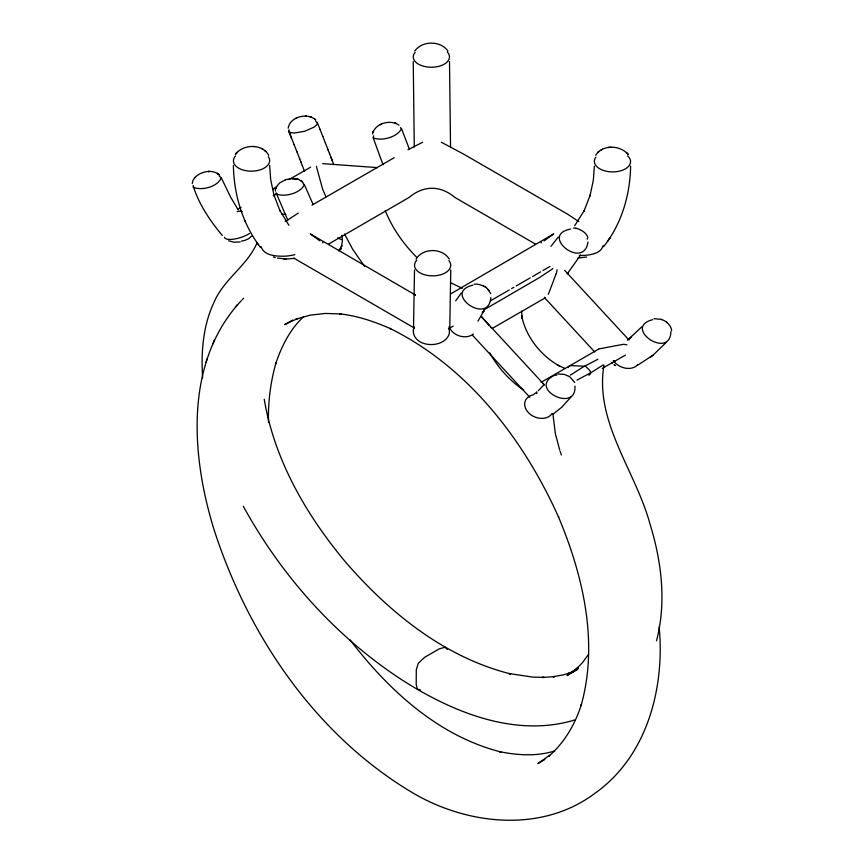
<?xml version="1.0" encoding="UTF-8"?>
<svg xmlns="http://www.w3.org/2000/svg" width="864" height="864" viewBox="0 0 864 864"><rect width="100%" height="100%" fill="white"/><g stroke="black" fill="none" stroke-linecap="round" stroke-linejoin="round"><path stroke-width="1.3" d="M414.504 269.989L413.554 326.57M450.76 269.989L449.809 326.57M521.608 311.18L522.18 318.416L522.04 317.585C526.662 337.586 540.616 354.953 558.144 365.321L557.204 364.813L560.077 366.358M630.612 166.126C630.148 194.843 621.616 224.068 603.547 246.715M594.378 166.147L593.341 180.252L589.928 196.139L590.231 195.07L583.967 211.237L584.485 210.2L574.679 225.709M275.454 190.015L275.432 191.117M288.198 128.164C289.883 116.618 307.627 112.298 315.673 119.945L314.982 119.243M541.21 242.849L541.274 241.585M316.624 166.298L316.602 166.536A6.782 1.285 67.8 0 0 316.602 166.763M192.24 183.557L192.931 180.457L194.962 177.433M536.771 393.552L536.9 391.835M557.042 269.73L556.891 271.015A6.329 1.814 -71.7 0 1 556.837 271.404L556.826 271.426A2.765 0.788 -71.7 0 1 556.513 272.722L556.049 273.974M372.524 134.017C374.76 123.239 390.593 119.048 399.028 125.183M603.018 245.668C601.322 252.86 592.531 254.513 586.289 255.247A27.788 16.027 0.7 0 1 580.468 255.398L579.28 255.355M241.304 300.661C184.086 361.789 191.063 455.684 214.175 530.021C248.108 634.867 314.258 733.007 409.525 790.938C464.789 824.969 541.231 833.987 595.382 792.979C647.341 755.968 664.988 687.658 659.146 626.724M276.08 192.812L287.831 220.19M656.5 640.818C666.652 602.251 661.543 561.168 649.858 523.53C635.591 471.118 594.367 421.87 603.958 365.234M372.838 132.278L373.183 131.35M555.995 274.126L549.526 291.276M212.846 343.958L214.38 339.908M205.934 362.383L207.392 358.528M549.364 291.686L548.543 293.695A3.488 0.994 -71.7 0 1 548.251 294.289M477.943 321.17L483.851 310.964M257.018 242.946C247.277 265.734 223.733 279.169 214.067 302.216C202.932 325.706 200.934 352.393 202.64 378.011M193.126 185.458C198.31 203.515 210.114 220.849 222.296 235.44M289.04 129.719L288.792 131.198L291.6 138.251M276.361 186.872L279.558 183.017L285.606 179.712M595.717 155.228C602.543 144.342 620.363 144.968 628.128 154.494L626.616 152.798L628.128 154.494M416.027 259.114C422.939 247.73 442.336 247.73 449.248 259.114M588.535 654.361L582.466 662.677L575.921 669.384L578.286 667.3L567.022 675.616L577.908 668.66L569.83 673.477L577.206 669.622L568.674 673.348L572.875 672.008L563.047 674.935L552.874 676.728L554.936 676.577L542.138 677.495L544.147 677.354L532.85 677.106L508.95 673.542L510.635 673.909C444.582 657.374 389.275 612.576 345.47 561.956C306.364 515.171 274.428 460.026 264.244 399.244M567.788 272.992L567.194 273.942L580.565 255.107M455.674 300.823L461.29 293.036M414.752 51.052C422.064 40.478 440.662 40.478 447.973 51.052M609.282 238.874L609.952 237.892L607.478 241.51M373.702 135.767L373.172 137.754L383.022 164.765M236.153 153.425L236.747 152.723L235.354 154.483C242.86 143.975 262.321 143.327 268.682 155.315M550.984 246.326L558.263 237.049M570.78 397.267L561.881 407.117L553.068 414.18M543.748 384.923L538.337 390.679M568.037 367.535L569.635 365.872A5.346 3.089 60 0 1 570.197 365.602L585.166 366.25A2.214 1.274 60 0 1 585.835 366.595C587.963 368.809 593.536 372.611 588.924 375.268M276.75 186.7L273.326 188.676L273.154 189.67M641.822 326.797L628.582 339.25L631.552 336.949L630.601 337.684M665.928 342.662L653.065 355.18L637.276 365.45M194.724 177.671C200.794 171.331 212.436 168.772 219.424 174.96M236.099 306.094L237.546 304.582M242.168 299.754L243.637 298.231M303.826 316.483C290.002 329.162 281.47 346.486 275.594 364.057L276.059 362.686C270.454 382.093 267.98 402.354 268.477 422.528M570.348 375.17L582.682 367.232L597.866 359.284M603.234 364.943L591.408 372.416L576.936 380.128M536.512 392.332L533.747 394.448M285.206 221.594L298.307 213.073M473.418 334.044C465.523 339.973 452.768 335.718 449.032 326.84M650.084 357.491L653.065 355.18M340.859 249.005L338.688 250.841L341.928 245.549L341.42 246.888L342.425 240.71L341.95 235.256L342.144 236.401M627.415 340.06L629.532 338.515M544.147 240.829L553.738 233.874L450.781 293.814M339.79 249.696L341.518 248.573M570.974 673.078L577.908 668.66M328.547 244.091L408.726 197.662C423.9 185.134 440.1 185.134 455.274 197.662L535.453 244.091M598.568 349.153L541.048 382.363M237.643 209.282L241.088 207.284M289.289 179.464L310.597 167.162M311.99 205.157L394.222 157.68M292.626 320.015L284.548 324.68L297.572 318.568L295.974 319.108L310.122 315.166L325.231 313.448L341.15 313.956L339.52 313.891C357.361 315.716 374.501 321.624 390.841 328.828L389.858 328.363C467.813 366.746 523.789 439.387 558.684 517.363L558.425 516.802C583.178 575.683 598.849 642.838 581.008 705.834L581.504 704.225C575.165 724.075 564.505 742.824 548.5 756.443L549.72 755.287L537.905 763.517L544.838 759.521M490.633 300.715L509.252 289.969M511.574 288.619L513.907 287.28M516.229 285.941L530.194 277.873M532.516 276.534L540.659 271.836M542.992 270.486L549.968 266.458M492.188 328.471L545.065 297.95M602.219 368.464L625.396 355.093M275.238 188.87L276.124 188.352M407.948 149.785L422.69 142.214M276.912 193.763L273.229 195.847M448.47 328.698L453.146 326.117M482.144 312.228L484.24 311.083M273.326 188.676L276.232 188.611M602.435 149.213L601.128 149.882M483.57 310.1L539.492 277.56L551.988 269.266A18.792 14.148 23.9 0 0 552.776 268.477M296.525 118.12L295.65 118.541M380.3 124.664L381.208 124.232M285.368 179.798L290.812 178.535L295.456 178.589L298.091 179.183L291.686 178.47L298.868 179.453L303.145 182.563M554.018 375.538C527.591 388.886 576.688 413.5 574.96 386.111M575.186 719.863C515.592 738.083 452.876 712.303 402.872 680.497C336.096 637.189 281.513 575.878 243.302 506.282M554.677 750.956C536.792 756.583 517.525 755.309 499.37 751.615L500.904 751.961C438.318 736.085 388.379 689.98 350.071 639.889M554.666 375.365L556.945 374.965M237.168 211.648L239.339 211.194A6.782 6.642 17.5 0 1 239.738 211.151L240.041 211.14A3.316 3.251 17.5 0 1 240.937 211.248L242.212 211.734M586.634 257.04L578.016 257.98M251.748 236.315L251.024 236.423M240.224 241.942L233.993 242.212L228.571 240.797M294.516 258.412L285.984 259.038L277.366 258.066M609.628 147.334L608.018 147.528M420.325 689.915L417.323 689.018L416.21 684.536L416.286 669.935L418.241 663.271L424.84 657.202L439.16 648.918L445.154 647.212L447.26 649.415M652.774 319.648C621.68 327.456 670.108 360.763 670.918 331.474M558.047 374.047L564.192 374.404L569.29 376.51M472.889 285.174C441.353 292.658 488.873 326.441 490.784 297.508M654.08 318.643L661.133 319.378M474.152 284.234C478.364 283.262 485.914 286.675 486.983 288.252M610.502 147.29L611.269 147.258M570.683 229.057C538.747 234.922 583.913 270.886 587.974 242.039M573.404 228.085C576.947 227.567 586.494 231.584 587.952 237.751M283.813 258.952L285.984 259.038M253.498 146.556L254.372 146.599M322.704 163.663L377.406 167.605M281.75 214.132L285.779 214.423M626.886 344.812L624.661 344.444A6.782 3.424 4 0 0 624.262 344.401L624.035 344.38A3.316 1.674 4 0 0 623.063 344.38L599.443 348.797A4.752 2.398 4 0 0 598.817 349.034M576.374 228.431L575.651 228.301M275.314 257.569L273.348 256.964M661.77 319.594C666.619 321.181 670.972 325.264 671.663 330.48M660.96 319.324L661.975 319.658M219.294 176.332L221.184 177.584L230.612 197.1L238.183 209.855M315.727 121.424L317.293 122.515L320.123 129.665M462.348 288.338L450.565 282.712M564.656 368.291L559.084 365.828M302.962 183.557L304.355 184.615L313.006 204.228M341.323 239.555L337.608 237.902M441.31 142.214L463.45 154.03L567.799 214.294L578.794 221.594M483.397 285.919L483.775 286.092M400.41 127.624L401.512 128.628L409.342 149.072M262.872 149.148L261.565 148.478M415.53 295.078L310.252 233.874L319.853 240.829M413.219 293.814L415.292 294.948M414.364 328.05L293.641 258.023M485.082 286.859L485.471 287.086M523.66 390.096C509.63 380.603 497.999 367.675 489.758 352.901M614.326 364.824L615.352 365.58L614.164 364.716M569.851 376.877L574.754 382.536M666.598 322.153L667.181 322.65M487.328 288.587L490.784 293.663M542.948 383.616L544.234 384.901M315.058 119.329L315.587 119.869M416.956 257.591C403.596 244.102 392.332 228.301 385.247 210.622M488.257 289.537L488.97 290.401M564.624 270.313L628.981 339.995M544.774 297.907L594.734 351.994M544.32 384.793L481.421 316.688L481.81 317.131M472.511 335.264L529.816 397.3M481.745 317.056L489.402 325.696M611.734 362.243L612.457 363.118M364.619 266.447L352.728 249.361L344.542 234.004M233.388 165.391C233.863 194.573 242.622 224.089 260.453 247.417M288.911 225.288L279.526 209.93L280.044 210.967L273.769 194.53M256.522 241.985L258.422 244.717M193.028 187.121C201.323 191.074 217.933 186.916 221.238 177.692M325.912 196.776L322.844 189.734A4.752 0.896 67.8 0 1 322.585 188.978L316.753 167.724M276.091 193.903C284.602 197.456 300.305 193.363 304.409 184.712M373.216 137.851C381.726 141.437 397.364 137.171 401.512 128.628M244.836 220.514L245.311 221.54M587.056 238.583L587.304 239.177M319.972 129.276L322.812 136.469M294.289 145.066L288.824 131.296L290.477 132.57L294.268 133.045L304.776 131.252L314.442 126.932L317.012 124.546L317.38 122.699M322.661 136.091L325.512 143.338M294.138 144.677L296.989 151.924M325.361 142.949L328.234 150.271M296.838 151.546L299.7 158.868M328.082 149.893L329.594 153.781M329.443 153.403L332.186 160.488M299.549 158.479L301.072 162.367M300.92 161.989L302.443 165.899M330.815 156.924L333.72 164.452M302.292 165.521L304.582 171.472M560.153 451.343L561.384 454.972M559.742 450.133L555.401 433.89L552.852 413.51M274.072 195.599L270.67 179.572L269.622 165.424M521.705 315.63L522.18 318.416M260.982 246.499C263.995 255.938 276.448 256.316 284.731 256.198A31.417 18.09 -0.7 0 0 290.596 255.55A29.408 16.902 -0.7 0 0 294.883 254.599M544.633 297.205L544.633 297.27A2.581 0.734 -71.7 0 0 544.72 297.864M322.726 241.585L322.79 242.849M450.544 146.999L449.496 61.56M414.288 146.999L413.24 61.56M637.859 364.446A14.85 11.038 24.4 0 1 613.375 360.752M614.866 361.67A7.42 5.519 24.4 0 1 614.088 360.644M552.031 413.543A14.85 11.286 23.1 0 1 528.811 413.035A14.85 11.286 23.1 0 1 533.11 394.891M490.525 327.208A3.488 1.76 4 0 1 490.612 327.575M249.556 233.41A14.85 4.849 -17 0 1 234.079 239.101A14.85 4.849 -17 0 1 224.424 237.19M250.474 237.19A7.42 2.419 -17 0 1 241.456 241.153M268.337 156.686A18.112 10.454 -0.6 0 1 250.646 171.169A18.112 10.454 -0.6 0 1 235.505 155.974M447.206 51.894A18.112 10.325 0 0 1 431.806 67.23A18.112 10.325 0 0 1 415.12 52.337M627.61 155.833A18.112 10.454 0.6 0 1 613.991 171.882A18.112 10.454 0.6 0 1 595.836 157.183M448.805 328.309A31.309 18.338 -0.2 0 1 449.312 330.394L449.377 331.096A27.788 16.265 0 0 1 449.021 334.498C443.329 349.229 413.251 347.717 413.251 330.394A31.417 18.392 0.1 0 1 414.31 326.959M448.88 260.593A18.112 10.584 0 0 1 432.194 275.854A18.112 10.584 0 0 1 416.794 260.14M237.049 152.41L236.434 153.068L237.049 152.41M598.212 152.053L598.892 151.438L598.212 152.053M209.412 171.461L208.192 171.526L209.412 171.461M306.31 116.176L305.381 116.165L306.288 116.176M310.889 116.942L310.068 116.705L310.964 116.964M395.928 123.358L395.053 123.055L395.928 123.358M218.106 173.815L217.372 173.329L219.478 175.046L218.192 173.88M301.946 181.31L301.212 180.738L301.946 181.31M265.788 151.319L265.108 150.703L265.788 151.319"/></g></svg>
